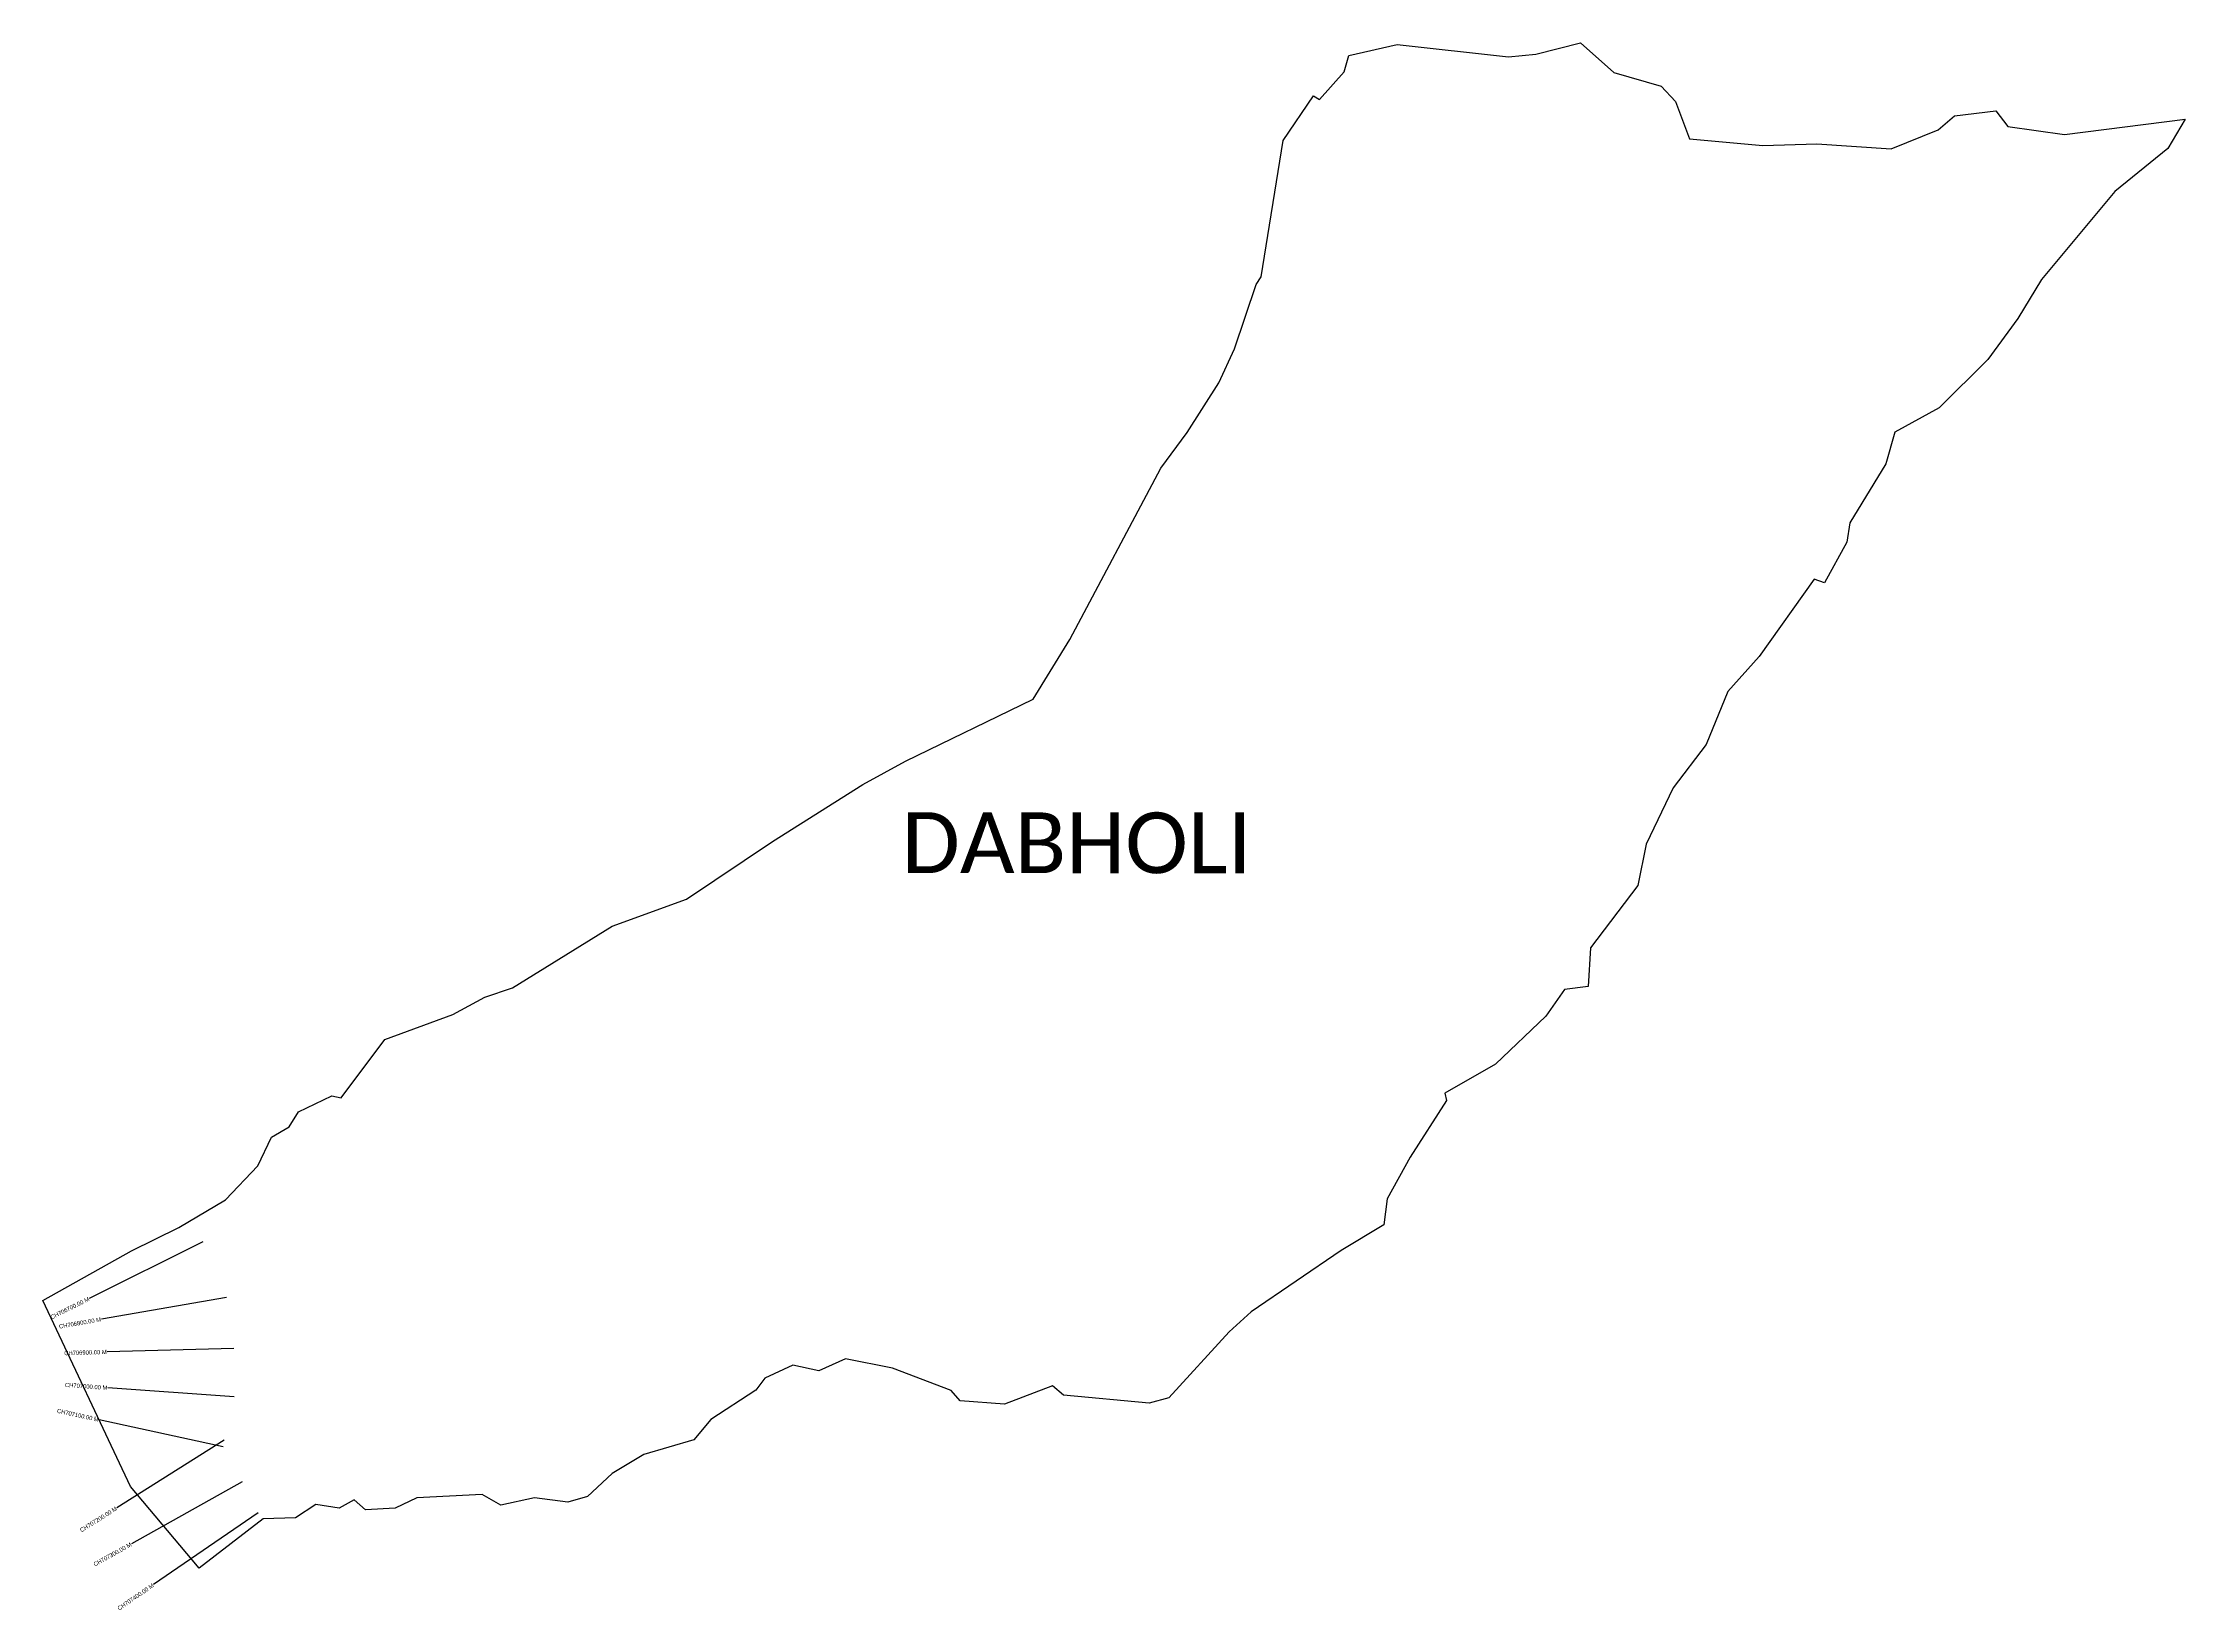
# Model space of a CAD drawing. Header units: metres. Extents: x 350918 to 355985, y 1754085 to 1757789.
import ezdxf
from ezdxf.enums import TextEntityAlignment as Align

# ---------------------------------------------------------------- set-up
doc = ezdxf.new("R2010")
doc.units = ezdxf.units.M
for name, color, linetype in [('CS', 134, 'Continuous'), ('CSMark', 6, 'Continuous'), ('VILLAGE NAME', 250, 'Continuous')]:
    doc.layers.add(name, color=color, linetype=linetype)

msp = doc.modelspace()

# ---------------------------------------------------------------- linework, layer by layer
at = {"color": 6}
for points in [[(354121.2, 1757785.1), (354384.7, 1757755.5), (354449, 1757761.6), (354554.9, 1757788.7), (354633.8, 1757718.5), (354745.3, 1757686.2), (354779.4, 1757649.9), (354812.8, 1757561.9), (354986.3, 1757545.9), (355114.1, 1757549.6), (355289.7, 1757537.8), (355400.8, 1757582.7), (355439.4, 1757616.1), (355536.9, 1757627.9), (355565.6, 1757591.1), (355699.5, 1757572.2), (355985, 1757608.4), (355943.7, 1757539.3), (355818.5, 1757437.1), (355645, 1757229.6), (355589.3, 1757136.9), (355517.9, 1757040.1), (355402.8, 1756925.9), (355298.3, 1756868.1), (355276.7, 1756793.2), (355191.7, 1756654), (355185.1, 1756608.2), (355132.1, 1756512.1), (355107.7, 1756520.3), (354977.1, 1756338.1), (354903.6, 1756254.7), (354852.5, 1756129.5), (354774, 1756027.4), (354710.1, 1755894.2), (354690.8, 1755796.5), (354578.4, 1755648.8), (354572.7, 1755557.7), (354517.4, 1755550.3), (354473, 1755487.1), (354353.5, 1755373.6), (354234.1, 1755305.1), (354238, 1755288.2), (354151.9, 1755153.9), (354097.9, 1755055.9), (354089.8, 1754994.1), (353989.2, 1754933.3), (353775.6, 1754788.3), (353723.6, 1754741.1), (353581.3, 1754585), (353534.7, 1754572.2), (353332.5, 1754591.2), (353305.7, 1754613.7), (353192.5, 1754570.2), (353087.5, 1754578), (353066.2, 1754602.5), (352927.7, 1754655.1), (352816.4, 1754677.4), (352753.5, 1754649), (352691.6, 1754662.2), (352626.1, 1754631.4), (352604.8, 1754603.5), (352498.3, 1754533.5), (352457.8, 1754485.9), (352339.9, 1754450.9), (352264.4, 1754406.1), (352206.5, 1754351.6), (352159.5, 1754338.3), (352081.3, 1754348.8), (352001.4, 1754331.6), (351957.3, 1754356.5), (351802.4, 1754348.9), (351751.2, 1754324.4), (351681.3, 1754320.2), (351654.6, 1754343.6), (351618.8, 1754324.2), (351563.8, 1754332.7), (351515.5, 1754301.4), (351439.2, 1754299.2), (351288.1, 1754182.3), (351125.2, 1754375.3), (350918.1, 1754815), (351128, 1754932.9), (351239.6, 1754988.1), (351349.9, 1755053.1), (351426.7, 1755133.7), (351458.7, 1755201.6), (351501, 1755225.4), (351522.6, 1755261.1), (351601.3, 1755298.7), (351623.6, 1755294.1), (351727, 1755432.4), (351888.1, 1755491.2), (351963.2, 1755532.1), (352029.2, 1755554.7), (352264.3, 1755700.6), (352440.2, 1755764.2), (352643.7, 1755900.5), (352857.8, 1756035.5), (352958.4, 1756090.4), (353260.5, 1756236.9), (353347.2, 1756378.4), (353562.7, 1756783), (353624.4, 1756867.7), (353699.4, 1756984.8), (353736.7, 1757065.1), (353787.4, 1757217.4), (353800, 1757235.2), (353851.6, 1757558), (353923.2, 1757663.4), (353937.6, 1757655.2), (353995.6, 1757720), (354007.2, 1757758.8)], [(354007.2, 1757758.8), (354121.2, 1757785.1)]]:
    msp.add_lwpolyline(points, dxfattribs=at)
at = {"layer": 'CS'}
for p, q in [((351296.4, 1754953.7), (351027.8, 1754820.1)), ((351352.1, 1754822), (351056.5, 1754770.9)), ((351370.1, 1754701.9), (351070.2, 1754693.6)), ((351370.9, 1754587.1), (351071.7, 1754608.5)), ((351344.3, 1754469.5), (351051.2, 1754533.2)), ((351347, 1754484.7), (351093, 1754325)), ((351389.3, 1754386.4), (351127.5, 1754239.9)), ((351427.1, 1754313.2), (351179.8, 1754143.3))]:
    msp.add_line(p, q, dxfattribs=at)

# ---------------------------------------------------------------- texts
at = {"layer": 'CSMark'}
for s, rotation, p in [('CH706700.00 M', 26.4536, (351027, 1754819.6)), ('CH706800.00 M', 9.8181, (351055.5, 1754770.7)), ('CH706900.00 M', 1.5934, (351069.2, 1754693.6)), ('CH707000.00 M', 355.9098, (351070.7, 1754608.6)), ('CH707100.00 M', 347.742, (351050.2, 1754533.4)), ('CH707200.00 M', 32.1649, (351092.2, 1754324.5)), ('CH707300.00 M', 29.2451, (351126.7, 1754239.4)), ('CH707400.00 M', 34.4799, (351179, 1754142.8))]:
    msp.add_text(s, height=10, rotation=rotation, dxfattribs=at).set_placement(p, align=Align.MIDDLE_RIGHT)
at = {"layer": 'VILLAGE NAME', "insert": (352949.3, 1755969.4), "char_height": 143.7, "attachment_point": 1, "rotation": 359.9793}
msp.add_mtext_dynamic_manual_height_columns('{\\fCalibri|b0|i0|c0|p34;DABHOLI}', width=1418, gutter_width=718.5, heights=[0], dxfattribs=at)

doc.saveas('drawing.dxf')
